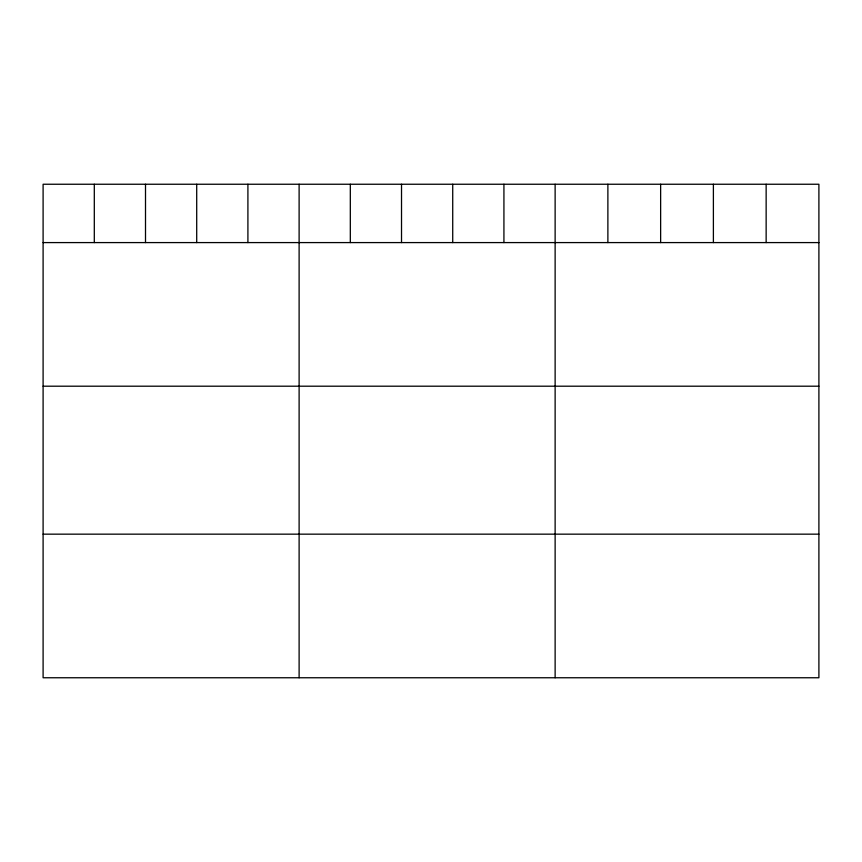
<?xml version="1.0" encoding="UTF-8"?>
<svg xmlns="http://www.w3.org/2000/svg" width="862" height="862" viewBox="0 0 862 862"><rect width="100%" height="100%" fill="white"/><g stroke="black" fill="none" stroke-linecap="round" stroke-linejoin="round"><path stroke-width="1.29" d="M818.9 242.588L818.9 677.758L43.1 677.758L43.1 184.242L818.9 184.242L818.9 242.588L43.1 242.588M43.1 386.198L818.9 386.198M43.1 534.16L818.9 534.16M766.146 184.242L766.146 242.588M713.391 184.242L713.391 242.588M660.637 184.242L660.637 242.588M607.882 184.242L607.882 242.588M555.128 184.242L555.128 677.758M503.925 184.242L503.925 242.588M452.722 184.242L452.722 242.588M401.52 184.242L401.52 242.588M350.317 184.242L350.317 242.588M299.114 184.242L299.114 677.758M247.911 184.242L247.911 242.588M196.708 184.242L196.708 242.588M145.506 184.242L145.506 242.588M94.303 184.242L94.303 242.588"/></g></svg>
